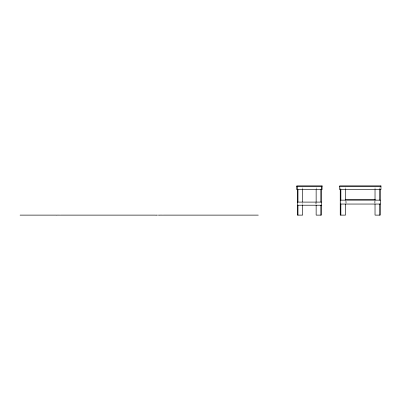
<?xml version="1.0" encoding="UTF-8"?>
<svg xmlns="http://www.w3.org/2000/svg" width="401" height="401" viewBox="0 0 401 401"><rect width="100%" height="100%" fill="white"/><g stroke="black" fill="none" stroke-linecap="round" stroke-linejoin="round"><path stroke-width="0.3" stroke-dasharray="2 1.5" d="M379.702 187.748L379.702 188.991M375.025 187.748L375.025 188.991M375.025 200.811L375.025 203.492M374.399 201.262L374.399 204.049M346.168 201.262L346.168 203.492M345.547 187.748L345.547 188.991M345.547 200.811L345.547 204.049M340.865 187.748L340.865 188.991M340.865 200.811L340.865 203.302M316.143 187.748L316.143 188.991M316.143 202.099L316.143 204.595M315.522 202.099L315.522 204.595M302.655 187.748L302.655 188.991M302.655 203.302L302.655 204.545"/><path stroke-width="0.6" d="M296.725 186.5L322.073 186.5M339.617 186.5L380.95 186.5M345.251 199.528L375.316 199.528M340.243 200.149L380.328 200.149M297.352 202.099L321.447 202.099M340.243 204.049L380.328 204.049M297.352 205.217L321.447 205.217M20.05 215.121L56.441 215.121M56.686 215.121L59.844 215.121M60.235 215.121L155.728 215.121M156.024 215.121L156.32 215.121M156.515 215.121L157.548 215.121M158.305 215.121L159.332 215.121M159.598 215.121L162.786 215.121M163.162 215.121L258.319 215.121M380.328 189.613L380.328 215.121L375.025 215.121L375.025 203.924M379.702 189.613L379.702 200.189M379.702 203.924L379.702 215.121M375.025 189.613L375.025 200.189M345.547 189.613L345.547 200.189M345.547 203.924L345.547 215.121L340.243 215.121L340.243 189.613M340.865 189.613L340.865 200.189M340.865 203.924L340.865 215.121M321.447 186.5L321.447 215.121L316.143 215.121L316.143 205.167M320.825 189.613L320.825 202.054M320.825 205.167L320.825 215.121M316.143 189.613L316.143 202.054M302.655 189.613L302.655 202.054M302.655 205.167L302.655 215.121L297.352 215.121L297.352 186.5M297.973 189.613L297.973 202.054M297.973 205.167L297.973 215.121M322.073 185.879L296.725 185.879L296.725 189.623L322.073 189.623L322.073 185.879M380.95 185.879L339.617 185.879L339.617 189.623L380.95 189.623L380.95 185.879"/></g></svg>
